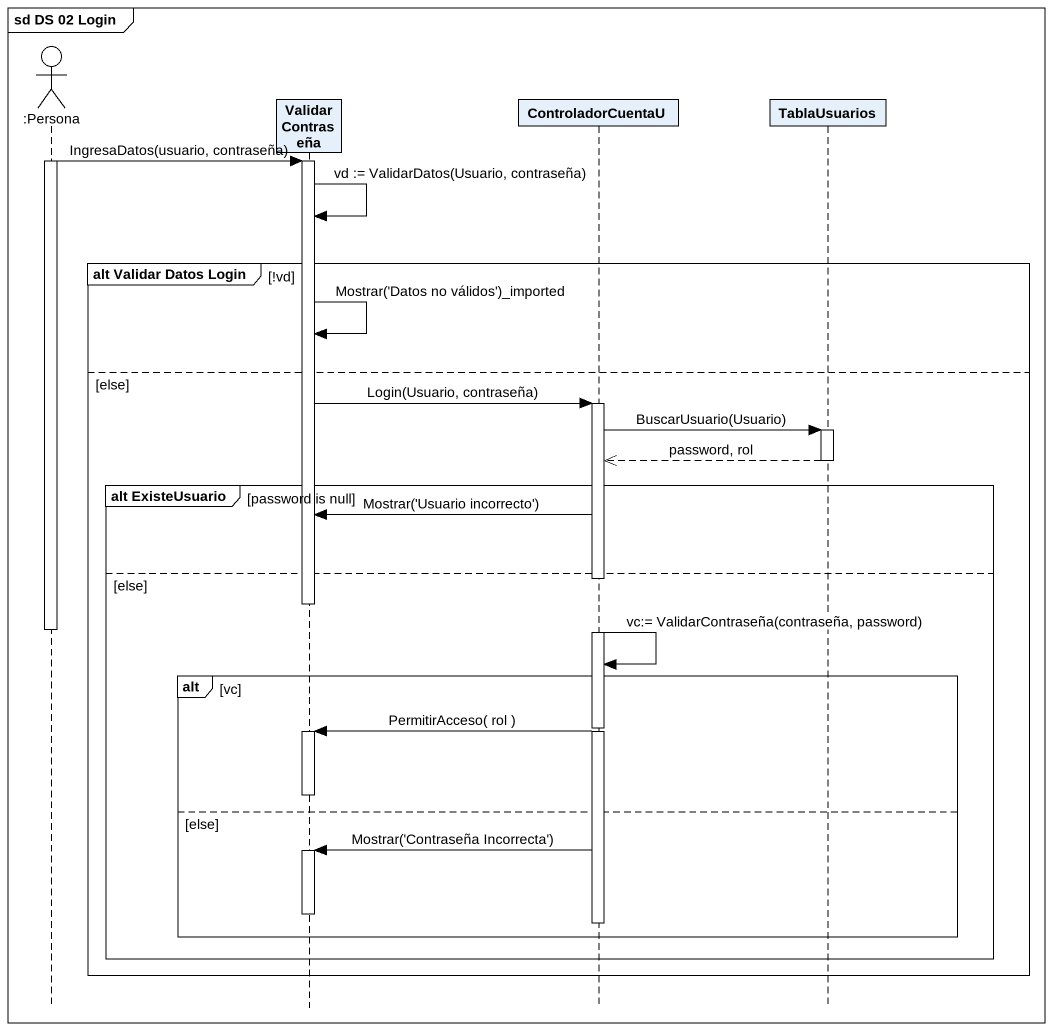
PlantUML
@startuml
mainframe sd DS 02 Login
hide footbox
actor ":Persona" as Persona
participant "Validar Contraseña" as Validar_Contraseña
participant ControladorCuentaU
participant TablaUsuarios

activate Persona
Persona -> Validar_Contraseña : IngresaDatos(usuario, contraseña)
activate Validar_Contraseña
Validar_Contraseña -> Validar_Contraseña : vd := ValidarDatos(Usuario, contraseña)
group alt Validar Datos Login [!vd]
  Validar_Contraseña -> Validar_Contraseña : Mostrar('Datos no válidos')_imported
else else
  Validar_Contraseña -> ControladorCuentaU : Login(Usuario, contraseña)
  activate ControladorCuentaU
  ControladorCuentaU -> TablaUsuarios : BuscarUsuario(Usuario)
  activate TablaUsuarios
  TablaUsuarios -->> ControladorCuentaU : password, rol
  deactivate TablaUsuarios
  group alt ExisteUsuario [password is null]
    ControladorCuentaU -> Validar_Contraseña : Mostrar('Usuario incorrecto')
  else else
    deactivate Validar_Contraseña
    deactivate Persona
    ControladorCuentaU -> ControladorCuentaU : vc:= ValidarContraseña(contraseña, password)
    alt vc
      ControladorCuentaU -> Validar_Contraseña : PermitirAcceso( rol )
      activate Validar_Contraseña
      deactivate Validar_Contraseña
    else else
      ControladorCuentaU -> Validar_Contraseña : Mostrar('Contraseña Incorrecta')
      activate Validar_Contraseña
      deactivate Validar_Contraseña
      deactivate ControladorCuentaU
    end
  end
end
@enduml
